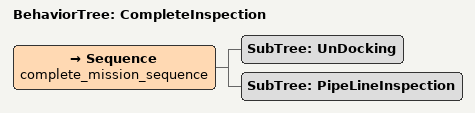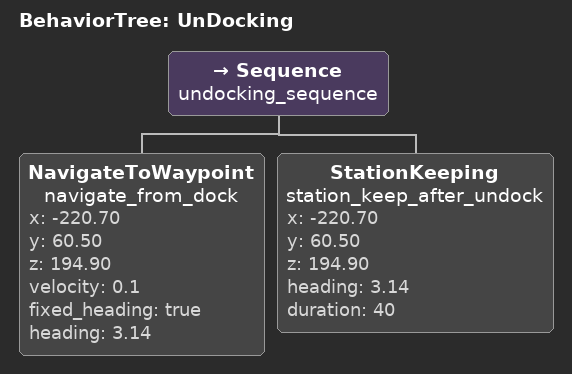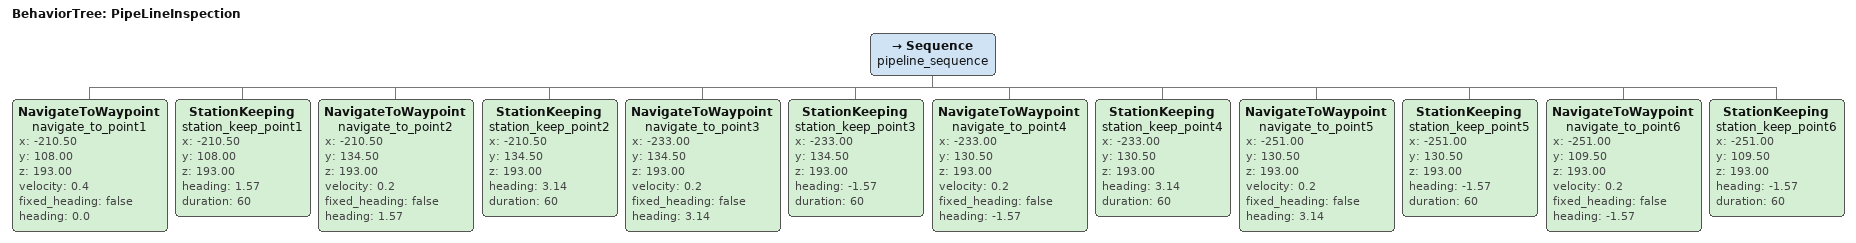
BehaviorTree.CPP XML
<?xml version="1.0" encoding="UTF-8"?>
<root BTCPP_format="4" main_tree_to_execute="CompleteInspection">
    <!-- Main tree that runs both undocking and pipeline inspection -->
    <BehaviorTree ID="CompleteInspection">
        <Sequence name="complete_mission_sequence">
            <!-- First run the undocking sequence -->
            <SubTree ID="UnDocking" />

            <!-- Then run the pipeline inspection -->
            <SubTree ID="PipeLineInspection" />
        </Sequence>
    </BehaviorTree>

    <!-- Undocking subtree -->
    <BehaviorTree ID="UnDocking">
        <Sequence name="undocking_sequence">
            <!-- Exit docking station -->
            <NavigateToWaypoint name="navigate_from_dock"
                x="-220.70"
                y="60.50"
                z="194.90"
                velocity="0.1"
                fixed_heading="true"
                heading="3.14"/>

            <!-- Brief station keeping to stabilize -->
            <StationKeeping name="station_keep_after_undock"
                x="-220.70"
                y="60.50"
                z="194.90"
                heading="3.14"
                duration="40"/>
        </Sequence>
    </BehaviorTree>

    <!-- Pipeline inspection subtree -->
    <BehaviorTree ID="PipeLineInspection">
        <Sequence name="pipeline_sequence">
            <!-- Point 1: First navigate there -->
            <NavigateToWaypoint name="navigate_to_point1"
                               x="-210.50"
                               y="108.00"
                               z="193.00"
                               velocity="0.4"
                               fixed_heading="false"
                               heading="0.0"/>

            <!-- Point 1: Then station keep with correct heading -->
            <StationKeeping name="station_keep_point1"
                        x="-210.50"
                        y="108.00"
                        z="193.00"
                        heading="1.57"
                        duration="60"/>

            <!-- Point 2: First navigate there -->
            <NavigateToWaypoint name="navigate_to_point2"
                               x="-210.50"
                               y="134.50"
                               z="193.00"
                               velocity="0.2"
                               fixed_heading="false"
                               heading="1.57"/>

            <!-- Point 2: Then station keep with correct heading -->
            <StationKeeping name="station_keep_point2"
                        x="-210.50"
                        y="134.50"
                        z="193.00"
                        heading="3.14"
                        duration="60"/>

            <!-- Point 3: First navigate there -->
            <NavigateToWaypoint name="navigate_to_point3"
                               x="-233.00"
                               y="134.50"
                               z="193.00"
                               velocity="0.2"
                               fixed_heading="false"
                               heading="3.14"/>

            <!-- Point 3: Then station keep with correct heading -->
            <StationKeeping name="station_keep_point3"
                        x="-233.00"
                        y="134.50"
                        z="193.00"
                        heading="-1.57"
                        duration="60"/>

            <!-- Point 4: First navigate there -->
            <NavigateToWaypoint name="navigate_to_point4"
                               x="-233.00"
                               y="130.50"
                               z="193.00"
                               velocity="0.2"
                               fixed_heading="false"
                               heading="-1.57"/>

            <!-- Point 4: Then station keep with correct heading -->
            <StationKeeping name="station_keep_point4"
                        x="-233.00"
                        y="130.50"
                        z="193.00"
                        heading="3.14"
                        duration="60"/>

            <!-- Point 5: Navigate there -->
            <NavigateToWaypoint name="navigate_to_point5"
                               x="-251.00"
                               y="130.50"
                               z="193.00"
                               velocity="0.2"
                               fixed_heading="false"
                               heading="3.14"/>

            <!-- Point 5: Station keep with correct heading -->
            <StationKeeping name="station_keep_point5"
                        x="-251.00"
                        y="130.50"
                        z="193.00"
                        heading="-1.57"
                        duration="60"/>

            <!-- Point 6: Navigate there -->
            <NavigateToWaypoint name="navigate_to_point6"
                               x="-251.00"
                               y="109.50"
                               z="193.00"
                               velocity="0.2"
                               fixed_heading="false"
                               heading="-1.57"/>

            <!-- Point 6: Station keep with correct heading -->
            <StationKeeping name="station_keep_point6"
                        x="-251.00"
                        y="109.50"
                        z="193.00"
                        heading="-1.57"
                        duration="60"/>
        </Sequence>
    </BehaviorTree>

</root>
